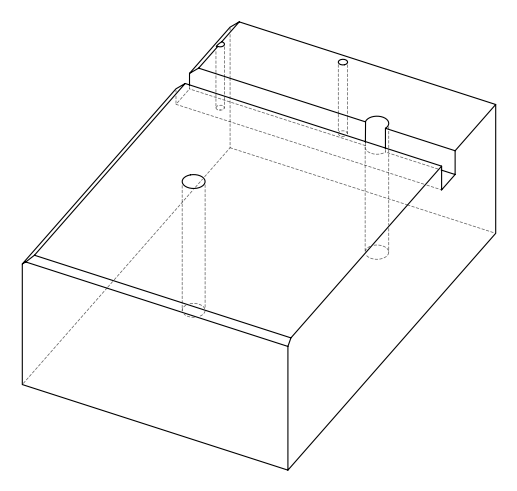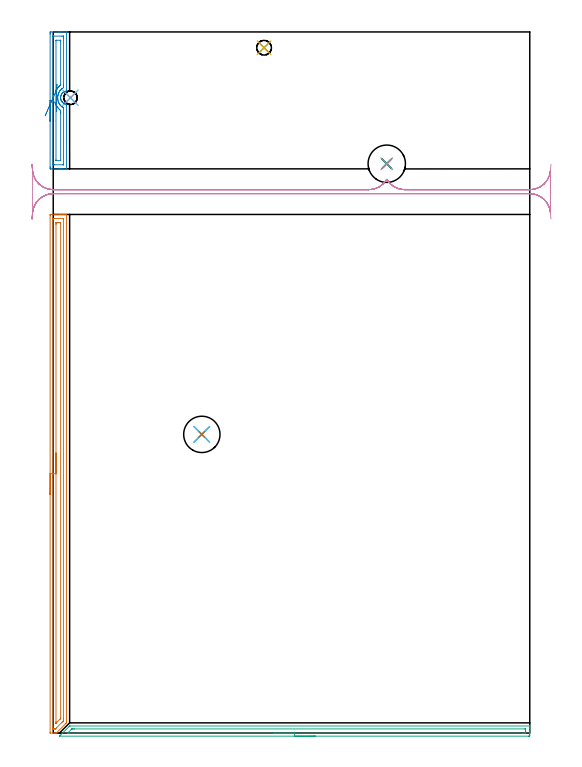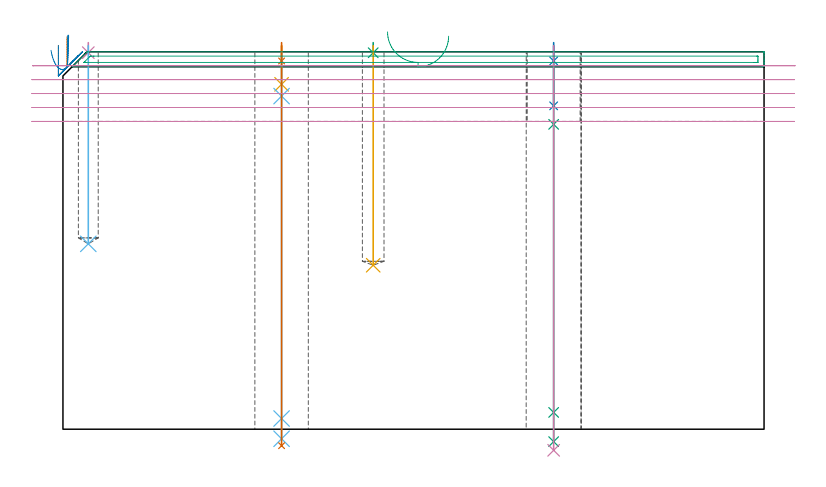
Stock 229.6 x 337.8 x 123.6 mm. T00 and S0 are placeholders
(PLAN: 16 operations, 10 tool changes, 20.6 min)
(1 SPOT_DRILL | STEP1HOLE | NXT0321_9005460120000 | 0.05 min | 182 mm3)
(2 SPOT_DRILL_1 | STEP1HOLE_1 | NXT0321_9005460120000 | 0.05 min | 183 mm3)
(3 SPOT_DRILL_2 | STEP1POCKET | NXT0321_9005460120000 | 0.03 min | 0 mm3)
(4 SPOT_DRILL_3 | STEP1POCKET_1 | NXT0321_9005460120000 | 0.03 min | 0 mm3)
(5 DRILL_BLIND_HOLE_INTO_CENTER | STEP1HOLE | NXT0301_042 | 0.05 min | 299 mm3)
(6 GUN_DRILL_THROUGH_HOLE | STEP1HOLE | UGT0307_003 | 0.59 min | 4353 mm3)
(7 SPADE_DRILL_TO_ENLARGE_THROUGH_HOLE | STEP1HOLE | UGT0306_008 | 0.53 min | 24854 mm3)
(8 DRILL_BLIND_HOLE_INTO_CENTER_1 | STEP1HOLE_1 | NXT0301_089 | 0.08 min | 1596 mm3)
(9 GUN_DRILL_THROUGH_HOLE_1 | STEP1HOLE_1 | UGT0307_008 | 0.61 min | 10161 mm3)
(10 DRILL_TO_ENLARGE_THROUGH_HOLE | STEP1HOLE_1 | UGT0301_046 | 0.53 min | 19476 mm3)
(11 DRILL_BLIND_HOLE_INTO_CENTER_2 | STEP1POCKET | NXT0301_042 | 0.29 min | 2719 mm3)
(12 DRILL_BLIND_HOLE_INTO_CENTER_3 | STEP1POCKET_1 | UGT0301_460 | 0.26 min | 2024 mm3)
(13 AREA_MILL | FG_CHAMFER_SURFACE | UGT0205_001 | 6.18 min | 7955 mm3)
(14 AREA_MILL_1 | FG_CHAMFER_SURFACE_1 | UGT0205_001 | 1.93 min | 2196 mm3)
(15 AREA_MILL_2 | FG_CHAMFER_SURFACE_2 | UGT0205_001 | 3.77 min | 2681 mm3)
(16 MILL_RECTANGULAR_SLOT | SLOT_RECTANGULAR | UGT0201_136 | Follow Part, ap 5, ae 75% | 5.58 min | 112463 mm3)
(TOOL NXT0321_9005460120000 | NC Spot Drill, 142deg, 12mm, Carbide, Uncoated | D12 PA142 FL30 Z2)
(TOOL NXT0301_042 | Carbide Drill 7.1mm [860.1-0710-057A1-MM 2214] | D7.1 PA140 FL85 Z2)
(TOOL UGT0307_003 | Gun Drill 7 mm | D7 PA130 FL24 Z1)
(TOOL UGT0306_008 | Spade Drill 17.5mm | D17.5 PA132 FL10 Z2)
(TOOL NXT0301_089 | Carbide Drill 11.8mm [860.1-1180-035A1-MM 2214] | D11.8 PA140 FL55 Z2)
(TOOL UGT0307_008 | Gun Drill 11 mm | D11 PA130 FL24 Z1)
(TOOL UGT0301_046 | Twist Drill 18 mm | D18 PA118 FL130 Z2)
(TOOL UGT0301_460 | Carbide Drill 6.5 mm | D6.5 PA118 FL63 Z2)
(TOOL UGT0205_001 | Chamfer Mill 20 x 3 x 45 deg. | D20 FL50 Z2)
(TOOL UGT0201_136 | Carbide End Mill 20.0 | D20 FL30 Z4)
(OP 1 SPOT_DRILL)
G17 G21 G94 G90
T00 M6
G54
G17 G0 G90 X71.6 Y143.9 S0 M3
G43 Z133.6 H0
G94 G81 G98 Z120.6 F250. R126.6
G80
M5
M2
(OP 2 SPOT_DRILL_1)
G17 G21 G94 G90
T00 M6
G54
G17 G0 G90 X160.7 Y274.3 S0 M3
G43 Z133.6 H0
G94 G81 G98 Z120.6 F250. R126.6
G80
M5
M2
(OP 3 SPOT_DRILL_2)
G17 G21 G94 G90
T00 M6
G54
G17 G0 G90 X101.6 Y330.2 S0 M3
G43 Z133.6 H0
G94 G81 G98 Z123.294 F250. R126.6
G80
M5
M2
(OP 4 SPOT_DRILL_3)
G17 G21 G94 G90
T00 M6
G54
G17 G0 G90 X8.3 Y306.1 S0 M3
G43 Z133.6 H0
G94 G81 G98 Z123.32 F250. R126.6
G80
M5
M2
(OP 5 DRILL_BLIND_HOLE_INTO_CENTER)
G17 G21 G94 G90
T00 M6
G54
G17 G0 G90 X71.6 Y143.9 S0 M3
G43 Z133.6 H1
G94 G81 G98 Z112.95 F250. R125.6
G80
M5
M2
(OP 6 GUN_DRILL_THROUGH_HOLE)
G17 G21 G94 G90
T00 M6
G54
G17 G0 G90 X71.6 Y143.9 M8
G43 Z133.6 H0
Z123.411
S716 M3
G94 G1 Z109.092 F125. M26
G4 X.084
Z3.5 F250.
G4 X.084
Z-3.132 F125.
G4 X.084
M5
M9
G0 Z123.411
Z133.6
M2
(OP 7 SPADE_DRILL_TO_ENLARGE_THROUGH_HOLE)
G17 G21 G94 G90
T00 M6
G54
G17 G0 G90 X71.6 Y143.9 S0 M3
G43 Z133.6 H0
G94 G73 G98 Z-5.396 F250. Q16.124 R125.6
G80
M5
M2
(OP 8 DRILL_BLIND_HOLE_INTO_CENTER_1)
G17 G21 G94 G90
T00 M6
G54
G17 G0 G90 X160.7 Y274.3 S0 M3
G43 Z133.6 H1
G94 G81 G98 Z105.9 F250. R125.6
G80
M5
M2
(OP 9 GUN_DRILL_THROUGH_HOLE_1)
G17 G21 G94 G90
T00 M6
G54
G17 G0 G90 X160.7 Y274.3 M8
G43 Z133.6 H0
Z119.377
S716 M3
G94 G1 Z99.837 F125. M26
G4 X.084
Z5.5 F250.
G4 X.084
Z-4.065 F125.
G4 X.084
M5
M9
G0 Z119.377
Z133.6
M2
(OP 10 DRILL_TO_ENLARGE_THROUGH_HOLE)
G17 G21 G94 G90
T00 M6
G54
G17 G0 G90 X160.7 Y274.3 S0 M3
G43 Z133.6 H0
G94 G73 G98 Z-6.908 F250. Q16.313 R125.6
G80
M5
M2
(OP 11 DRILL_BLIND_HOLE_INTO_CENTER_2)
G17 G21 G94 G90
T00 M6
G54
G17 G0 G90 X101.6 Y330.2 S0 M3
G43 Z133.6 H1
G94 G81 G98 Z53.7 F250. R125.6
G80
M5
M2
(OP 12 DRILL_BLIND_HOLE_INTO_CENTER_3)
G17 G21 G94 G90
T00 M6
G54
G17 G0 G90 X8.3 Y306.1 S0 M3
G43 Z133.6 H0
G94 G81 G98 Z60.7 F250. R125.6
G80
M5
M2
(OP 13 AREA_MILL)
G17 G21 G94 G90
T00 M6
G54
G17 G0 G90 X-1.5 Y114.95 S1061 M3
G43 Z133.6 H0
Z125.7
G94 G1 Y114.988 Z124.828 F250.
Y115.102 Z123.963
Y115.291 Z123.112
Y115.553 Z122.28
Y115.887 Z121.474
Y116.29 Z120.7
Y116.758 Z119.964
Y117.29 Z119.272
Y117.879 Z118.629
Y118.522 Z118.04
Y119.214 Z117.508
Y119.95 Z117.04
Y120.724 Z116.637
Y121.53 Z116.303
Y122.362 Z116.041
Y123.214 Z115.852
Y124.078 Z115.738
Y124.95 Z115.7
X-1.499 Y249.268 Z115.701
X-1.496 Y249.701 Z115.702
X-1.492 Y249.89 Z115.706
X-1.07 Y249.9 Z116.128
X3.33 Z120.525
X4.726 Z121.922
X5.09 Z122.285
X5.818 Z123.018
X6.044 Z123.243
X6.404 Y249.899 Z123.594
X6.4 Y249.715 Z123.6
Y5.104
X6.395 Y4.905 Z123.59
X6.034 Y4.534 Z123.234
X1.686 Y0.185 Z118.884
X1.57 Y0.072 Z118.768
X1.505 Y0.01 Z118.702
X1.207 Y0.001 Z118.401
X0.841 Y0. Z118.041
X0.539 Z117.739
X-0.19 Z117.006
X-1.434 Z115.764
X-1.491 Y0.003 Z115.705
X-1.5 Y0.404 Z115.7
Y124.95
X-0.086 Z117.114
X-0.085 Y247.479 Z117.115
X-0.08 Y247.872 Z117.12
X-0.079 Y247.888 Z117.121
X-0.046 Y247.892 Z117.154
X0.027 Y247.897 Z117.227
X0.138 Y247.899 Z117.338
X0.276 Y247.9 Z117.476
X4.895 Y247.899 Z122.095
X4.931 Y247.898 Z122.131
X4.968 Y247.894 Z122.168
X4.978 Y247.89 Z122.178
X4.98 Y247.884 Z122.18
X4.983 Y247.852 Z122.183
X4.985 Y247.585 Z122.185
X4.986 Y247.479 Z122.186
Y6.893
X4.983 Y6.107 Z122.183
X4.981 Y5.999 Z122.181
X4.979 Y5.954 Z122.179
X4.95 Y5.911 Z122.15
X4.877 Y5.833 Z122.077
X4.766 Y5.717 Z121.966
X4.626 Y5.576 Z121.826
X4.21 Y5.159 Z121.41
X1.57 Y2.519 Z118.77
X1.471 Y2.421 Z118.671
X1.073 Y2.032 Z118.273
X1.049 Y2.011 Z118.249
X1. Y2.007 Z118.2
X0.897 Y2.003 Z118.097
X0.69 Y2.001 Z117.89
X0.224 Y2. Z117.424
X0.005 Y2.001 Z117.205
X-0.031 Y2.002 Z117.169
X-0.068 Y2.006 Z117.132
X-0.078 Y2.01 Z117.122
X-0.081 Y2.016 Z117.119
X-0.083 Y2.048 Z117.117
X-0.086 Y2.315 Z117.114
Y2.421
Y124.95
X1.328 Z118.528
X1.329 Y245.041 Z118.529
X1.33 Y245.69 Z118.53
X1.332 Y245.813 Z118.532
X1.335 Y245.872 Z118.535
X1.339 Y245.891 Z118.539
X1.368 Y245.895 Z118.568
X1.57 Y245.898 Z118.77
X2.244 Y245.9 Z119.444
X2.45 Z119.65
X3.124 Z120.324
X3.33 Y245.897 Z120.53
X3.536 Y245.892 Z120.736
X3.56 Y245.89 Z120.76
X3.565 Y245.878 Z120.765
X3.568 Y245.837 Z120.768
X3.57 Y245.772 Z120.77
X3.571 Y245.69 Z120.771
Y245.445
Y7.542
X3.569 Y7.217 Z120.769
X3.567 Y7.056 Z120.767
X3.564 Y6.979 Z120.764
X3.489 Y6.893 Z120.689
X3.411 Y6.811 Z120.611
X3.33 Y6.729 Z120.53
X1.504 Y4.904 Z118.704
X1.374 Y4.777 Z118.574
X1.337 Y4.745 Z118.537
X1.333 Y4.744 Z118.533
X1.331 Y4.746 Z118.531
X1.329 Y4.788 Z118.529
X1.328 Y5.35 Z118.528
Y124.95
Y125.822 Z118.566
Y126.686 Z118.68
Y127.538 Z118.869
Y128.37 Z119.131
Y129.176 Z119.465
Y129.95 Z119.868
Y130.686 Z120.337
Y131.378 Z120.868
Y132.021 Z121.457
Y132.61 Z122.101
Y133.142 Z122.793
Y133.61 Z123.528
Y134.013 Z124.302
Y134.347 Z125.108
Y134.609 Z125.94
Y134.798 Z126.792
Y134.912 Z127.657
Y134.95 Z128.528
G0 Z133.6
M5
M2
(OP 14 AREA_MILL_1)
G17 G21 G94 G90
T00 M6
G54
G17 G0 G90 X-1.5 Y294.8 S1061 M3
G43 Z133.6 H0
Z125.7
G94 G1 Y294.838 Z124.828 F250.
Y294.952 Z123.963
Y295.141 Z123.112
Y295.403 Z122.28
Y295.737 Z121.474
Y296.14 Z120.7
Y296.608 Z119.964
Y297.14 Z119.272
Y297.729 Z118.629
Y298.372 Z118.04
Y299.064 Z117.508
Y299.8 Z117.04
Y300.574 Z116.637
Y301.38 Z116.303
Y302.212 Z116.041
Y303.064 Z115.852
Y303.928 Z115.738
Y304.8 Z115.7
Y336.79
X-1.499 Y337.244 Z115.701
X-1.495 Y337.674 Z115.703
X-1.491 Y337.791 Z115.705
X-1.07 Y337.8 Z116.126
X2.45 Z119.644
X3.11 Z120.307
X3.33 Z120.527
X3.99 Z121.187
X4.21 Z121.406
X4.65 Z121.849
X6.186 Y337.799 Z123.385
X6.394 Y337.79 Z123.592
X6.4 Y337.689 Z123.6
Y309.689
X6.394 Y309.334 Z123.592
X6.151 Y309.281 Z123.35
X5.921 Y309.225 Z123.12
X5.699 Y309.15 Z122.898
X5.475 Y309.05 Z122.674
X5.334 Y308.987 Z122.533
X4.983 Y308.791 Z122.182
X4.826 Y308.676 Z122.023
X4.796 Y308.651 Z121.993
X4.624 Y308.505 Z121.821
X4.503 Y308.385 Z121.699
X4.436 Y308.319 Z121.631
X4.34 Y308.207 Z121.536
X4.262 Y308.117 Z121.458
X4.21 Y308.046 Z121.406
X4.105 Y307.904 Z121.301
X3.952 Y307.652 Z121.148
X3.867 Y307.467 Z121.063
X3.809 Y307.341 Z121.006
X3.692 Y307.017 Z120.885
X3.633 Y306.798 Z120.829
X3.609 Y306.675 Z120.807
X3.591 Y306.578 Z120.789
X3.572 Y306.422 Z120.771
X3.566 Y306.355 Z120.762
X3.564 Y306.27 Z120.755
X3.556 Y306.13 Z120.752
X3.561 Y306.002 Z120.754
Y305.955 Z120.757
X3.563 Y305.906 Z120.759
X3.57 Y305.837 Z120.764
X3.576 Y305.768 Z120.773
X3.584 Y305.684 Z120.78
X3.59 Y305.65 Z120.786
X3.61 Y305.541 Z120.802
X3.621 Y305.463 Z120.817
X3.674 Y305.243 Z120.872
X3.718 Y305.114 Z120.916
X3.796 Y304.888 Z120.993
X3.837 Y304.8 Z121.032
X3.917 Y304.622 Z121.114
X3.95 Y304.547 Z121.149
X4.063 Y304.357 Z121.263
X4.21 Y304.155 Z121.406
X4.23 Y304.127 Z121.426
X4.285 Y304.059 Z121.484
X4.41 Y303.909 Z121.609
X4.451 Y303.868 Z121.65
X4.503 Y303.817 Z121.7
X4.555 Y303.763 Z121.754
X4.61 Y303.708 Z121.809
X4.826 Y303.522 Z122.023
X4.896 Y303.47 Z122.094
X5.09 Y303.355 Z122.286
X5.288 Y303.237 Z122.484
X5.699 Y303.052 Z122.898
X6.126 Y302.928 Z123.324
X6.395 Y302.865 Z123.591
X6.4 Y302.578 Z123.6
Y271.911
X6.394 Y271.81 Z123.592
X6.185 Y271.8 Z123.383
X4.65 Z121.849
X4.21 Z121.406
X3.99 Z121.187
X3.33 Z120.527
X3.11 Z120.307
X2.45 Z119.644
X-1.07 Y271.801 Z116.126
X-1.293 Y271.804 Z115.903
X-1.491 Y271.809 Z115.705
X-1.495 Y271.926 Z115.703
X-1.499 Y272.356 Z115.701
X-1.5 Y272.79 Z115.7
Y304.8
X-0.086 Z117.114
X-0.085 Y335.663 Z117.115
X-0.084 Y335.76 Z117.116
X-0.082 Y335.783 Z117.118
X-0.08 Y335.788 Z117.12
X-0.063 Y335.791 Z117.137
X0.03 Y335.796 Z117.23
X0.361 Y335.8 Z117.561
X4.21 Z121.41
X4.761 Y335.798 Z121.961
X4.91 Y335.793 Z122.11
X4.976 Y335.79 Z122.176
X4.983 Y335.575 Z122.183
X4.984 Y335.467 Z122.184
X4.986 Y334.683 Z122.186
Y312.25
X4.985 Y311.467 Z122.185
X4.983 Y311.075 Z122.183
X4.98 Y310.978 Z122.18
X4.978 Y310.936 Z122.178
X4.354 Y310.578 Z121.554
X4.269 Y310.518 Z121.469
X4.21 Y310.47 Z121.41
X3.791 Y310.112 Z120.991
X3.387 Y309.689 Z120.587
X3.36 Y309.658 Z120.56
X3.351 Y309.647 Z120.551
X3.33 Y309.62 Z120.53
X3.091 Y309.287 Z120.291
X2.997 Y309.137 Z120.197
X2.8 Y308.8 Z120.
X2.689 Y308.559 Z119.889
X2.45 Y307.98 Z119.65
X2.432 Y307.93 Z119.632
X2.426 Y307.911 Z119.626
X2.322 Y307.531 Z119.522
X2.254 Y307.22 Z119.454
X2.218 Y307.022 Z119.418
X2.157 Y306.43 Z119.357
X2.147 Y306.133 Z119.347
X2.154 Y305.843 Z119.354
X2.178 Y305.52 Z119.378
X2.21 Y305.244 Z119.41
X2.27 Y304.897 Z119.47
X2.387 Y304.419 Z119.587
X2.407 Y304.356 Z119.607
X2.45 Y304.229 Z119.65
X2.575 Y303.893 Z119.775
X2.637 Y303.748 Z119.837
X2.706 Y303.596 Z119.906
X2.768 Y303.467 Z119.968
X2.969 Y303.104 Z120.169
X3.132 Y302.86 Z120.332
X3.331 Y302.58 Z120.531
X3.35 Y302.558 Z120.55
X3.699 Y302.182 Z120.899
X4.068 Y301.832 Z121.268
X4.21 Y301.722 Z121.41
X4.254 Y301.689 Z121.454
X4.419 Y301.587 Z121.619
X4.979 Y301.241 Z122.179
X4.981 Y301.198 Z122.181
X4.984 Y301.101 Z122.184
X4.985 Y300.905 Z122.185
X4.986 Y300.8 Z122.186
X4.985 Y273.937 Z122.185
X4.984 Y273.84 Z122.184
X4.982 Y273.817 Z122.182
X4.98 Y273.812 Z122.18
X4.963 Y273.809 Z122.163
X4.87 Y273.804 Z122.07
X4.539 Y273.8 Z121.739
X0.69 Z117.89
X0.139 Y273.802 Z117.339
X-0.01 Y273.806 Z117.19
X-0.076 Y273.81 Z117.124
X-0.083 Y274.025 Z117.117
X-0.084 Y274.133 Z117.116
X-0.086 Y274.917 Z117.114
Y304.8
X1.334 Y302.871 Z118.534
X1.372 Y302.806 Z118.572
X1.407 Y302.742 Z118.607
X1.484 Y302.578 Z118.684
X1.57 Y302.4 Z118.77
X1.818 Y301.94 Z119.018
X1.969 Y301.689 Z119.169
X2.164 Y301.402 Z119.364
X2.45 Y301.027 Z119.65
X2.653 Y300.8 Z119.853
X2.984 Y300.454 Z120.184
X3.33 Y300.13 Z120.53
X3.564 Y299.911 Z120.764
X3.567 Y299.671 Z120.767
X3.571 Y299.022 Z120.771
Y298.778
Y275.911
X3.57 Y275.85 Z120.77
X3.567 Y275.821 Z120.767
X3.566 Y275.813 Z120.766
X3.549 Y275.81 Z120.749
X3.438 Y275.802 Z120.638
X1.57 Y275.801 Z118.77
X1.46 Y275.802 Z118.66
X1.387 Y275.806 Z118.587
X1.335 Y275.81 Z118.535
X1.333 Y275.831 Z118.533
X1.331 Y275.911 Z118.531
X1.329 Y276.155 Z118.529
Y302.578
Y302.673
X1.332 Y302.818 Z118.532
X1.334 Y302.871 Z118.534
X1.371 Y303.739 Z118.609
X1.408 Y304.598 Z118.76
X1.444 Y305.44 Z118.985
X1.479 Y306.259 Z119.282
X1.513 Y307.049 Z119.65
X1.545 Y307.805 Z120.086
X1.575 Y308.519 Z120.585
X1.604 Y309.187 Z121.145
X1.63 Y309.804 Z121.762
X1.654 Y310.365 Z122.429
X1.675 Y310.866 Z123.143
X1.694 Y311.303 Z123.898
X1.71 Y311.672 Z124.689
X1.722 Y311.971 Z125.508
X1.732 Y312.197 Z126.351
X1.739 Y312.349 Z127.21
X1.742 Y312.426 Z128.079
Y312.427 Z128.951
G0 X1.605 Y299.565 Z128.809
G1 Y299.578 Z127.937
X1.603 Y299.668 Z127.069
X1.598 Y299.833 Z126.213
X1.591 Y300.072 Z125.374
X1.583 Y300.384 Z124.559
X1.572 Y300.765 Z123.774
X1.56 Y301.213 Z123.026
X1.546 Y301.724 Z122.319
X1.53 Y302.295 Z121.66
X1.512 Y302.922 Z121.053
X1.494 Y303.598 Z120.503
X1.473 Y304.321 Z120.014
X1.452 Y305.083 Z119.59
X1.43 Y305.879 Z119.234
X1.407 Y306.703 Z118.948
X1.384 Y307.549 Z118.736
X1.36 Y308.41 Z118.598
X1.336 Y309.28 Z118.536
X1.332 Y309.405 Z118.532
X1.33 Y309.548 Z118.53
X1.329 Y309.689 Z118.529
X1.328 Y309.801 Z118.528
X1.329 Y333.689 Z118.529
X1.33 Y333.75 Z118.53
X1.332 Y333.779 Z118.532
X1.334 Y333.787 Z118.534
X1.351 Y333.79 Z118.551
X1.462 Y333.798 Z118.662
X3.33 Y333.799 Z120.53
X3.44 Y333.798 Z120.64
X3.513 Y333.794 Z120.713
X3.565 Y333.79 Z120.765
X3.567 Y333.769 Z120.767
X3.569 Y333.689 Z120.769
X3.571 Y333.445 Z120.771
Y312.599
X3.569 Y312.356 Z120.769
X3.567 Y312.295 Z120.767
X3.565 Y312.27 Z120.765
X3.545 Y312.251 Z120.745
X3.487 Y312.197 Z120.687
X3.016 Y311.784 Z120.216
X2.707 Y311.467 Z119.907
X2.584 Y311.331 Z119.784
X2.45 Y311.178 Z119.65
X2.192 Y310.838 Z119.392
X2.01 Y310.578 Z119.21
X1.843 Y310.302 Z119.043
X1.57 Y309.804 Z118.77
X1.532 Y309.727 Z118.732
X1.514 Y309.689 Z118.714
X1.336 Y309.28 Z118.536
X1.004 Y308.527 Z118.245
X0.664 Y307.754 Z118.028
X0.317 Y306.966 Z117.885
X-0.033 Y306.17 Z117.817
X-0.385 Y305.372 Z117.825
X-0.735 Y304.577 Z117.91
X-1.08 Y303.792 Z118.069
X-1.419 Y303.023 Z118.303
X-1.748 Y302.275 Z118.61
X-2.065 Y301.555 Z118.986
X-2.368 Y300.867 Z119.429
X-2.654 Y300.218 Z119.937
X-2.921 Y299.611 Z120.504
X-3.167 Y299.052 Z121.127
X-3.391 Y298.545 Z121.8
X-3.59 Y298.093 Z122.52
X-3.762 Y297.7 Z123.279
X-3.908 Y297.37 Z124.074
G0 Z133.6
M5
M2
(OP 15 AREA_MILL_2)
G17 G21 G94 G90
T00 M6
G54
G17 G0 G90 X126.3 Y-1.5 S1061 M3
G43 Z133.6 H0
Z128.7
G94 G1 X126.262 Z127.828 F250.
X126.148 Z126.964
X125.959 Z126.112
X125.697 Z125.28
X125.363 Z124.474
X124.96 Z123.7
X124.491 Z122.964
X123.96 Z122.272
X123.371 Z121.629
X122.728 Z121.04
X122.036 Z120.508
X121.3 Z120.04
X120.526 Z119.637
X119.72 Z119.303
X118.888 Z119.041
X118.036 Z118.852
X117.171 Z118.738
X116.3 Z118.7
X3.118 Y-1.499 Z118.699
X3.042 Y-1.496 Z118.703
X3.018 Y-1.492 Z118.704
X3.084 Y-1.416 Z118.783
X7.654 Y3.154 Z123.353
X7.82 Y3.319 Z123.517
X7.905 Y3.396 Z123.589
X8.101 Y3.4 Z123.6
X229.417
X229.59 Y3.397 Z123.588
X229.597 Y3.288 Z123.48
X229.6 Y3.173 Z123.373
Y2.965 Z123.164
Y2.253 Z122.448
Y1.029 Z121.226
Y0.515 Z120.71
Y-0.097 Z120.099
Y-0.354 Z119.842
Y-0.966 Z119.23
X229.596 Y-1.223 Z118.973
X229.59 Y-1.494 Z118.703
X229.253 Y-1.498 Z118.7
X228.97 Y-1.5
X116.3
Y-0.086 Z120.114
X7.556
X7.207 Y-0.084 Z120.116
X6.927 Y-0.081 Z120.119
X6.893 Y-0.079 Z120.121
X6.903 Y-0.059 Z120.141
X6.954 Y-0.004 Z120.196
X7.207 Y0.257 Z120.457
X8.66 Y1.71 Z121.91
X8.772 Y1.82 Z122.02
X8.864 Y1.908 Z122.108
X8.927 Y1.965 Z122.165
X8.96 Y1.979 Z122.179
X8.995 Y1.98 Z122.18
X9.273 Y1.984 Z122.184
X9.889 Y1.985 Z122.185
X10.165 Y1.986 Z122.186
X227.182 Y1.985 Z122.185
X227.459 Y1.984 Z122.184
X227.549 Y1.981 Z122.181
X227.586 Y1.979 Z122.179
X227.59 Y1.959 Z122.159
X227.597 Y1.85 Z122.05
X227.599 Y1.384 Z121.584
X227.6 Y0.978 Z121.178
Y0.515 Z120.715
X227.598 Y0.11 Z120.31
X227.593 Y-0.026 Z120.174
X227.59 Y-0.071 Z120.129
X227.566 Y-0.079 Z120.121
X227.491 Y-0.081 Z120.119
X227.182 Y-0.084 Z120.116
X226.906 Y-0.086 Z120.114
X226.287
X116.3
X115.428 Z120.152
X114.563 Z120.266
X113.712 Z120.455
X112.88 Z120.717
X112.074 Z121.051
X111.3 Z121.454
X110.564 Z121.923
X109.872 Z122.454
X109.229 Z123.043
X108.639 Z123.686
X108.108 Z124.378
X107.64 Z125.114
X107.237 Z125.888
X106.903 Z126.694
X106.641 Z127.526
X106.452 Z128.378
X106.338 Z129.243
X106.3 Z130.114
G0 Z133.6
M5
M2
(OP 16 MILL_RECTANGULAR_SLOT)
G17 G21 G94 G90
T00 M6
G54
G17 G0 G90 X239.802 Y274.017 S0 M3
G43 Z133.6 H0
Z119.04
G94 G1 X239.57 Y271.026 F250.
G2 X229.6 Y261.8 R10. F500.
G1 X169.346
G2 X160.7 Y266.775 R10.
X152.054 Y261.8 R10.
G1 X0.
G2 X-9.713 Y269.42 R10.
G1 X-9.742 Y269.426
G3 X-10. Y267.169 R10.
G1 Y254.53
G3 X-9.742 Y252.273 R10.
G1 X-9.713 Y252.279
G2 X0. Y259.9 R10.
G1 X229.6
G2 X239.57 Y250.674 R10.
G1 X239.802 Y247.683 F250.
G0 Z133.6
X-10.202
Z114.48
G1 X-9.97 Y250.674
G2 X0. Y259.9 R10. F500.
G1 X229.6
G2 X239.57 Y250.674 R10.
G1 X239.6
Y271.026
X239.57
G2 X229.6 Y261.8 R10.
G1 X169.346
G2 X160.7 Y266.775 R10.
X152.054 Y261.8 R10.
G1 X0.
G2 X-9.97 Y271.026 R10.
G1 X-10.202 Y274.017 F250.
G0 Y247.683 Z109.92
G1 X-9.97 Y250.674
G2 X0. Y259.9 R10. F500.
G1 X229.6
G2 X239.57 Y250.674 R10.
G1 X239.6
Y271.026
X239.57
G2 X229.6 Y261.8 R10.
G1 X169.346
G2 X160.7 Y266.775 R10.
X152.054 Y261.8 R10.
G1 X0.
G2 X-9.97 Y271.026 R10.
G1 X-10.202 Y274.017 F250.
G0 Y247.683 Z105.36
G1 X-9.97 Y250.674
G2 X0. Y259.9 R10. F500.
G1 X229.6
G2 X239.57 Y250.674 R10.
G1 X239.6
Y271.026
X239.57
G2 X229.6 Y261.8 R10.
G1 X169.346
G2 X160.7 Y266.775 R10.
X152.054 Y261.8 R10.
G1 X0.
G2 X-9.97 Y271.026 R10.
G1 X-10.202 Y274.017 F250.
G0 Y247.683 Z100.8
G1 X-9.97 Y250.674
G2 X0. Y259.9 R10. F500.
G1 X229.6
G2 X239.57 Y250.674 R10.
G1 X239.6
Y271.026
X239.57
G2 X229.6 Y261.8 R10.
G1 X169.346
G2 X160.7 Y266.775 R10.
X152.054 Y261.8 R10.
G1 X0.
G2 X-9.97 Y271.026 R10.
G1 X-10.202 Y274.017 F250.
G0 Z133.6
M5
M2
